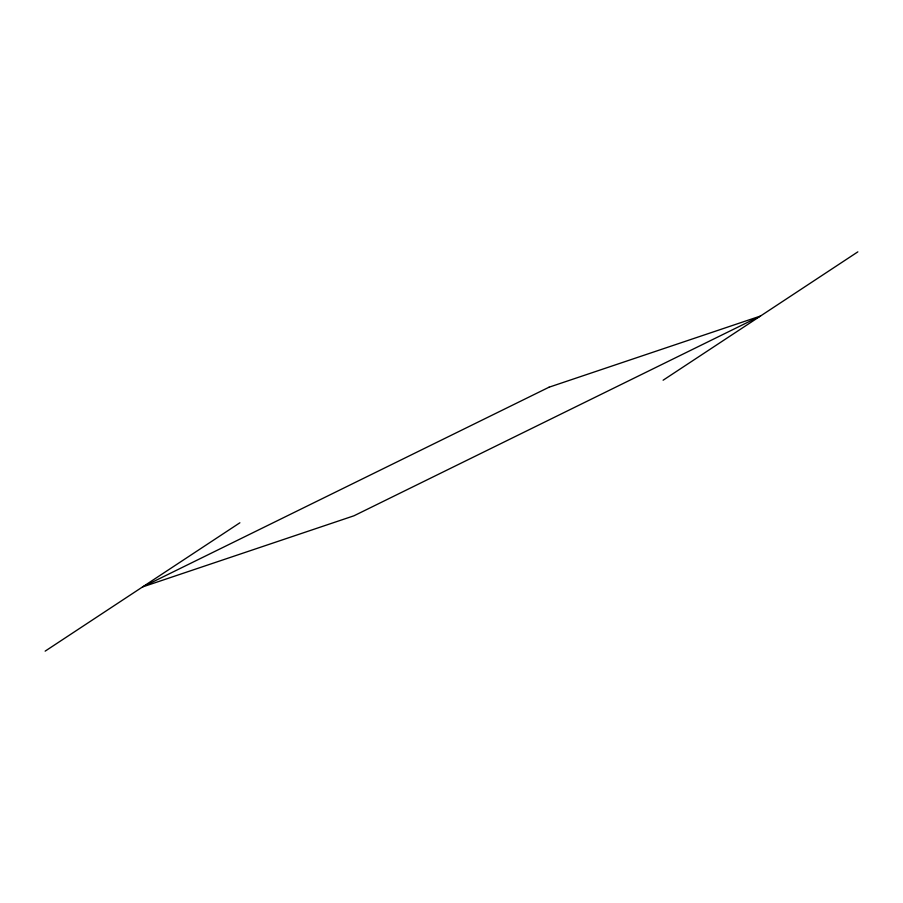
<?xml version="1.0" encoding="UTF-8"?>
<svg xmlns="http://www.w3.org/2000/svg" width="903" height="903" viewBox="0 0 903 903"><rect width="100%" height="100%" fill="white"/><g stroke="black" fill="none" stroke-linecap="round" stroke-linejoin="round"><path stroke-width="1.35" d="M45.15 651.142L239.882 522.781M663.118 380.219L857.85 251.858M549.047 387.206L142.516 586.961L353.953 515.794L760.484 316.039L549.047 387.206"/></g></svg>
